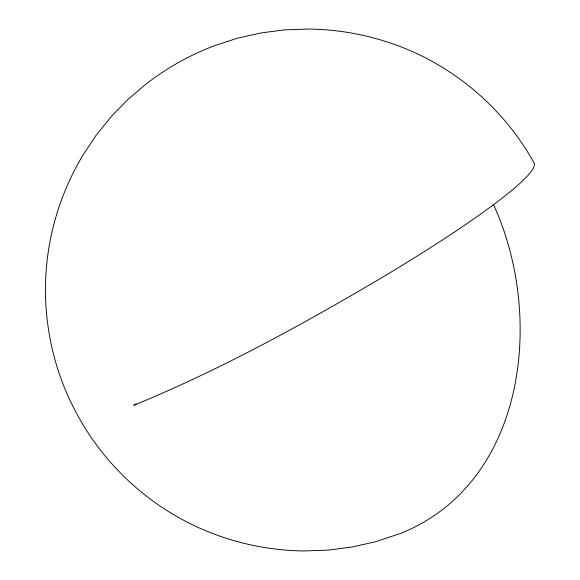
<?xml version="1.0" encoding="UTF-8"?>
<svg xmlns="http://www.w3.org/2000/svg" width="580" height="580" viewBox="0 0 580 580"><rect width="100%" height="100%" fill="white"/><g stroke="black" fill="none" stroke-linecap="round" stroke-linejoin="round"><path stroke-width="0.87" d="M136.061 403.803L133.806 405.304C222.053 369.025 305.82 322.712 387.802 274.123C424.524 251.858 460.911 228.926 495.4 203.297C506.673 194.677 517.969 185.955 527.778 175.646C530.591 172.115 534.311 168.613 534.622 163.835L533.44 161.784C503.926 109.025 455.525 67.374 398.946 46.074L396.713 45.255C368.583 34.909 338.785 29.413 308.814 29.044L284.418 29.877L260.348 33.045L237.235 38.273L215.702 45.269C190.472 54.643 166.707 67.911 145.5 84.492L128.245 99.158L111.672 116.101L96.36 134.937L82.867 155.266C67.461 180.989 56.499 209.249 50.547 238.634L50.127 240.939C38.577 300.295 48.647 363.356 78.09 416.164L79.272 418.216C108.786 470.974 157.187 512.626 213.766 533.926L215.999 534.745C244.129 545.091 273.927 550.587 303.898 550.957L328.294 550.123L352.372 546.954L375.485 541.727L401.063 533.259C526.945 482.161 544.468 315.005 493.435 204.544"/></g></svg>
